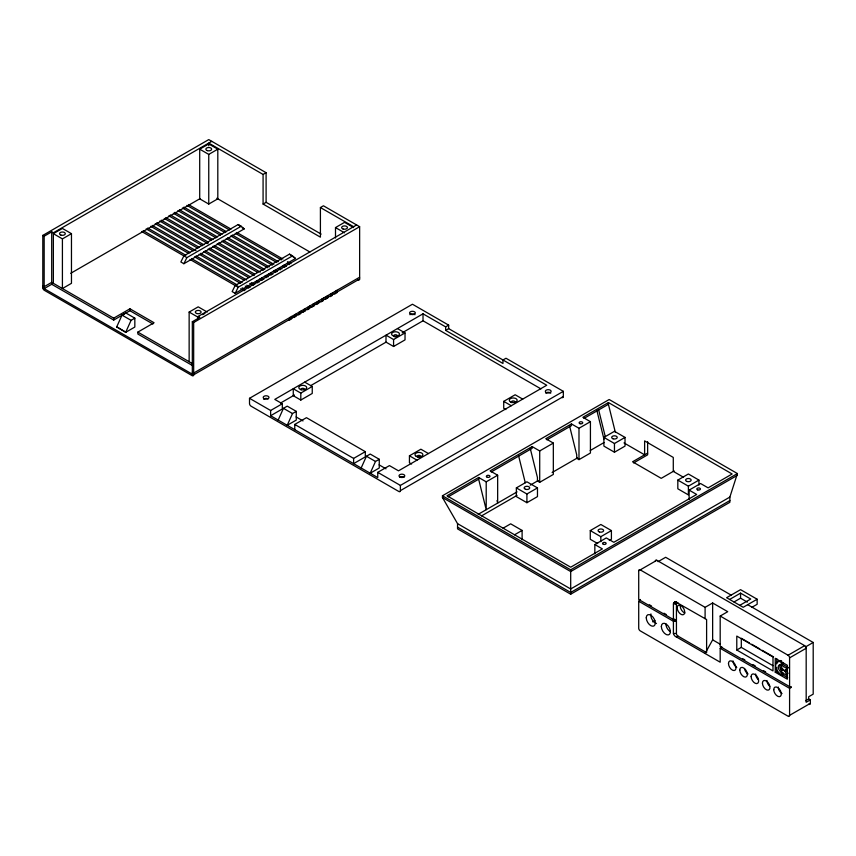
<?xml version="1.0" encoding="UTF-8"?>
<svg xmlns="http://www.w3.org/2000/svg" width="856" height="856" viewBox="0 0 856 856"><rect width="100%" height="100%" fill="white"/><g stroke="black" fill="none" stroke-linecap="round" stroke-linejoin="round"><path stroke-width="1.28" d="M782.78 672.367L782.78 674.4L781.271 675.266A8.004 4.622 60 0 1 775.611 665.465A8.004 4.622 60 0 1 781.271 662.202L781.271 668.515L785.038 670.697L787.809 668.375M808.674 704.156L808.824 704.242A2.129 1.23 60 0 0 810.332 703.375L810.332 699.887L806.181 702.284L806.181 648.27A2.129 1.23 60 0 0 804.672 645.659L656.809 560.295L638.715 570.749L638.715 599.5L676.433 621.274L676.433 633.472A2.129 1.23 60 0 0 677.941 636.083L706.607 652.636L706.607 619.53L675.823 601.982L674.282 602.389L673.415 603.855L673.415 619.53L676.433 620.386L676.433 603.855L676.722 602.999L677.941 602.977M729.868 497.079L737.412 473.561L609.172 399.517L442.456 495.774L442.456 497.507L457.543 523.647L457.543 528.869L570.695 594.203L729.868 502.301L729.868 497.079L570.695 588.971L457.543 523.647M116.726 326.874L122.012 315.115L125.779 312.943L134.831 318.165L134.831 327.046L125.779 332.278L116.726 326.874L125.779 332.278M125.779 332.107L131.064 320.347L134.831 318.165M278.168 420.082L283.443 408.323L287.22 406.14L296.272 411.372L296.272 420.082L287.22 425.304L292.495 413.544L296.272 411.372M361.157 467.997L366.443 456.237L370.209 454.055L379.262 459.287L379.262 467.997L370.209 473.218L375.495 461.459L379.262 459.287M183.869 263.723L186.886 257.624L241.199 226.273L244.217 228.884L183.869 263.723L180.851 261.979L183.869 255.88L238.182 224.529L241.199 226.273M235.165 293.341L238.182 287.242L292.495 255.88L295.513 258.501L235.165 293.341L232.147 291.596L235.165 285.497L289.478 254.146L292.495 255.88M705.098 653.503L712.641 639.849L712.641 602.977L705.098 607.332L640.224 569.882A2.129 1.23 60 0 0 638.715 570.749M785.038 670.697L786.932 668.515L781.271 665.251A4.269 2.461 60 0 0 778.254 666.995A4.269 2.461 60 0 0 781.271 672.217L786.932 675.48L785.038 671.125L781.271 668.953L782.78 668.076M358.129 279.837A2.129 1.23 60 0 0 359.638 278.97L359.638 226.701L193.67 322.519L193.67 374.789A2.129 1.23 60 0 1 192.161 375.656L44.309 290.291A2.129 1.23 60 0 1 42.8 287.68L42.8 235.411L208.757 139.592L266.098 172.698L266.098 202.316L321.128 234.095M42.8 235.411L44.159 236.203L51.702 231.848L53.361 232.8L211.774 141.336M199.705 149.179L208.757 143.947L217.809 149.179L217.809 198.827L208.757 204.06L199.705 198.827L199.705 149.179L208.757 154.401L217.809 149.179M62.413 238.899L71.465 233.667L71.465 283.325L62.413 288.547L62.413 238.899L53.361 233.667L62.413 228.445L71.465 233.667M44.159 236.203L44.159 288.632L51.702 284.278L113.709 320.08L129.93 310.717L152.924 323.996M70.706 273.31L200.218 198.539M208.757 145.745L208.757 143.08L263.081 174.442L266.098 172.698M263.081 174.442L263.081 204.06L266.098 202.316M42.8 285.936L44.159 286.717L51.702 282.362L113.709 318.165L129.93 308.802L154.069 322.744L137.848 332.107L137.848 334.022L192.975 365.844M263.081 204.06L320.411 237.155L320.411 207.537L323.429 205.793L359.638 226.701M189.144 361.724L189.144 312.065L198.196 306.844L207.248 312.065M335.499 238.032L335.499 227.578L344.551 222.346L353.603 227.578M198.196 319.085L198.196 316.42L356.62 224.957M202.722 314.676L204.991 313.371M44.159 288.632L192.322 374.179L192.322 321.738L199.865 317.383L198.196 316.42M359.638 277.226L193.67 373.045L192.322 372.264M193.317 374.992L290.238 319.042A2.129 1.23 60 0 0 291.746 318.165L294.764 316.42A2.129 1.23 60 0 0 296.272 315.554L299.29 313.81A2.129 1.23 60 0 0 300.798 312.943L300.798 311.199M300.296 313.232L308.342 308.588A2.129 1.23 60 0 0 309.851 307.711L312.868 305.966A2.129 1.23 60 0 0 314.377 305.1L317.394 303.356A2.129 1.23 60 0 0 318.903 302.489L335.499 292.902A2.129 1.23 60 0 0 337.007 292.035L359.638 278.97M249.513 398.308L412.453 304.233L448.662 325.141L448.662 328.629L445.644 330.373L445.644 326.885L423.014 313.82L274.787 399.399L282.32 403.754L282.32 408.975L270.624 415.727L270.624 410.495L249.513 398.308L249.513 403.54A2.129 1.23 60 0 0 251.022 406.151L398.875 491.515A2.129 1.23 60 0 0 400.383 490.649L563.334 396.574L563.334 391.342L505.992 358.247L502.975 359.98L502.975 363.468L445.644 330.373M280.575 403.026L294.464 395.001M310.685 385.639L385.96 342.186L386.035 335.167L393.578 339.522L405.027 332.92L405.027 339.885L393.578 346.487L386.035 342.132M402.17 332.824L423.014 320.786L540.949 388.881M270.624 410.495L282.32 403.754M300.809 393.086L312.247 386.473L312.247 393.45L300.809 400.052L293.266 395.697L293.266 388.731L300.809 393.086L300.809 400.052M445.644 326.885L448.662 325.141M294.764 429.659L294.764 424.437L306.459 417.685L365.309 451.668L365.309 456.89L353.614 463.642L353.614 458.409L365.309 451.668M270.624 415.727L377.753 477.573L377.753 472.351L389.448 465.6L398.5 470.832L546.738 385.243L448.662 328.629M411.597 464.016L409.435 462.775L409.435 455.799L420.885 449.197L428.428 453.552M505.875 409.585L503.724 408.333L503.724 401.368L515.162 394.766L522.706 399.121M377.753 472.351L400.383 485.416L563.334 391.342M443.215 497.079L442.456 497.507L570.695 571.551L737.412 475.305M497.026 500.557L497.657 503.103L497.657 475.23L486.208 481.832L478.665 477.477L446.982 495.774L570.695 567.196L602.389 548.91L594.845 544.544L594.845 553.843M530.217 448.298L537.44 477.52L537.44 480.997L539.708 482.303L553.329 474.438L553.329 443.076L539.708 450.952L532.165 446.597L490.114 470.875L497.657 475.23M569.486 425.625L576.719 454.836L576.719 458.324L578.988 459.629L590.426 453.027L590.426 421.666L578.988 428.268L571.444 423.913L545.786 438.721L553.329 443.076M689.123 499.412L689.123 490.114L700.561 483.512L708.105 487.867L732.137 473.989L608.423 402.566L582.883 417.311L590.426 421.666M448.116 496.855L478.665 479.221L478.665 477.477M491.258 471.956L532.165 448.33L532.165 446.597M546.909 439.824L571.444 425.657L571.444 423.913M584.006 418.402L608.423 404.31L608.423 402.566M516.35 487.899L526.911 481.8L537.472 487.899L537.472 496.608L526.911 502.707L516.35 496.608L516.35 487.899L526.911 493.998L537.472 487.899M603.897 437.405L614.458 431.306L625.019 437.405L625.019 446.115L614.458 452.214L603.897 446.115L603.897 437.405L614.458 443.504L625.019 437.405M478.162 514.349L517.088 491.879M530.206 485.181L538.285 480.516M552.12 472.523L577.5 457.874M590.191 450.545L604.026 442.552M481.543 515.89L517.056 495.378M503.114 528.184L510.668 523.829L522.106 530.431L522.106 539.719M647.639 453.081L632.552 461.791L661.217 478.344L674.154 470.875M633.633 462.914L647.639 454.825L647.639 441.685M514.563 534.786L522.106 530.431M597.67 543.56L590.276 539.291L590.276 530.581L600.837 524.482L611.409 530.581L611.409 539.291L609.29 540.51M677.824 480.088L688.385 486.187L688.385 494.896L677.824 488.797L677.824 480.088L688.385 473.989L698.945 480.088L698.945 485.074M590.276 530.581L600.837 536.68L611.409 530.581M688.385 486.187L698.945 480.088M594.845 544.544L606.283 537.942L613.827 542.297L696.666 494.468L689.123 490.114M442.456 495.774L570.695 569.807L737.412 473.561M729.868 500.557L570.695 592.459L457.543 527.125M658.05 561.675L665.647 557.288L731.12 595.102M638.715 601.244L673.415 621.274L673.415 633.472A3.371 1.947 60 0 0 676.433 636.95L720.185 662.212L720.185 648.281L789.585 688.342L789.585 715.348A2.129 1.23 60 0 1 788.076 716.215L640.224 630.851A2.129 1.23 60 0 1 638.715 628.24L638.715 601.244L640.224 600.366L640.224 599.478M652.743 621.884L654.904 620.632M729.612 599.457L740.558 593.133L750.733 599.018L739.798 605.331M733.988 601.982L740.558 598.194L747.342 602.11M676.433 636.95L677.941 636.083M720.185 616.042L788.076 655.247A2.129 1.23 60 0 1 789.585 657.857L789.585 686.598L791.094 686.598L791.094 687.475L720.185 646.537L720.185 616.042L727.728 611.687L712.641 602.977M757.153 599.232L743.19 607.289L726.594 597.713L740.558 589.656L757.153 599.232L757.153 604.283L751.782 607.385M720.185 648.281L721.694 647.404L721.694 646.537M736.781 650.014L772.989 670.922L772.989 656.991L736.781 636.083L736.781 650.014L741.307 647.404L772.989 665.701M788.076 655.247L804.672 645.659M805.614 646.869L813.2 642.482L813.2 694.141L808.674 696.752L808.674 698.924L810.332 699.887M789.585 657.857L806.181 648.27M781.271 665.251L782.78 664.374L782.78 662.351M775.258 672.228L787.327 679.204L787.327 665.262L775.258 658.296L775.258 672.228L776.767 671.361L778.96 672.623M785.038 671.125L786.546 670.259L787.969 673.522M789.585 688.342L791.094 687.475M805.56 700.722L808.674 698.924M789.232 715.552L810.332 703.375M673.415 603.855L676.433 603.855L673.907 602.774L677.053 602.806L675.823 601.982L677.706 602.892L676.433 602.11M673.415 621.274L676.433 621.274M673.415 633.472L676.433 633.472M676.722 602.999L673.907 602.774L676.508 603.352M674.282 602.389L677.053 602.806L675.256 601.993M673.608 603.266L676.433 603.855M674.507 602.26L677.053 602.806L674.86 602.089M674.731 602.132L677.053 602.806M320.411 207.537L353.603 226.701M335.499 227.578L344.551 232.8M216.803 198.25L309.915 252.006M623.992 442.916L644.622 454.825L644.622 440.894L673.287 457.436L673.287 471.378L683.548 477.306M242.205 227.717L244.217 228.884M295.513 258.501L289.478 254.146M188.438 204.52L231.045 229.119M236.802 232.447L282.876 259.036M287.477 261.701L290.933 263.691M186.929 205.387L229.536 229.986M235.293 233.314L281.367 259.914M287.124 263.231L289.424 264.568M397.484 328.565L405.027 332.92M183.912 207.131L226.519 231.73M232.276 235.058L278.35 261.658M284.106 264.975L286.407 266.312M182.403 207.997L225.01 232.597M230.767 235.924L276.841 262.524M282.598 265.852L284.898 267.179M179.386 209.741L221.993 234.341M227.75 237.668L273.824 264.269M279.58 267.586L281.881 268.923M177.877 210.608L220.484 235.218M226.241 238.535L272.315 265.135M278.072 268.463L280.372 269.79M503.724 401.368L511.267 405.723M174.859 212.352L217.467 236.962M223.223 240.279L269.298 266.879M275.054 270.207L277.355 271.534M173.351 213.23L215.958 237.829M221.715 241.157L267.789 267.746M273.546 271.074L275.846 272.401M170.333 214.963L212.941 239.573M218.697 242.89L264.772 269.49M270.528 272.818L272.829 274.145M168.825 215.84L211.432 240.44M217.189 243.767L263.263 270.368M269.019 273.685L271.32 275.022M165.807 217.585L208.415 242.184M214.171 245.512L260.245 272.101M266.002 275.429L268.303 276.755M164.299 218.451L208.061 243.725M212.663 246.378L257.581 272.315M264.493 276.306L266.794 277.633M161.281 220.195L203.889 244.795M209.645 248.122L254.564 274.059M261.476 278.04L263.776 279.377M159.772 221.062L202.38 245.672M208.136 248.989L254.211 275.589M259.967 278.917L262.268 280.244M156.755 222.806L199.362 247.405M205.119 250.733L250.038 276.67M256.95 280.661L259.25 281.988M155.246 223.684L197.854 248.283M203.61 251.611L248.529 277.537M255.441 281.528L257.742 282.855M152.229 225.417L195.992 250.69M200.593 253.344L246.667 279.944M251.268 282.608L254.724 284.599M150.72 226.294L193.328 250.894M199.084 254.221L244.003 280.147M249.759 283.475L253.216 285.476M147.703 228.038L190.31 252.638M196.067 255.965L242.141 282.555M246.742 285.219L250.198 287.209M146.194 228.905L188.802 253.504M194.558 256.832L240.632 283.432M245.233 286.086L248.689 288.087M143.177 230.649L185.784 255.249M191.541 258.576L237.615 285.176M242.216 287.83L245.672 289.831M141.668 231.516L186.886 257.624M190.032 259.443L238.182 287.242M240.707 288.707L244.163 290.698M747.716 604.678L813.2 642.482M189.144 312.065L198.196 317.298M304.704 382.118L312.247 386.473M741.35 638.287L749.417 642.942M751.718 644.268L759.786 648.923M762.086 650.26L773.61 656.905M192.322 321.738L193.67 322.519M788.44 667.648L782.78 664.374A4.269 2.461 60 0 0 782.149 664.096M409.435 455.799L416.979 460.154M781.154 673.897L787.734 677.695M712.641 639.849L720.185 644.204M649.276 604.711L651.534 606.016M663.989 613.206L666.246 614.512M674.164 619.081L676.433 620.386M742.516 658.553L744.827 659.89M752.927 664.566L755.238 665.904M763.338 670.58L765.649 671.907M122.012 315.115L131.064 320.347M283.443 408.323L292.495 413.544M366.443 456.237L375.495 461.459M296.112 416.936L303.003 420.917M379.101 464.851L386.002 468.831M137.848 332.107L192.975 363.928M294.764 424.437L353.614 458.409M42.8 287.68L44.159 288.461M192.322 373.997L193.67 374.789M238.182 224.529L240.194 226.273M608.423 404.31L615.336 432.259M598.665 409.938L605.267 436.614M596.718 409.906L603.951 439.117M518.683 456.12L525.284 482.795M478.665 479.221L486.208 509.705L486.208 481.832M781.271 668.953L781.271 675.266M776.767 658.692L776.767 663.753M776.767 667.562L776.767 671.361M741.307 638.533L741.307 647.404M740.558 593.133L740.558 598.194M705.098 607.332L705.098 618.663M614.458 443.504L614.458 452.214M600.837 536.68L600.837 541.655M578.988 428.268L578.988 459.629M570.695 569.807L570.695 594.203M539.708 450.952L539.708 482.303M526.911 493.998L526.911 502.707M423.014 313.82L423.014 320.786M400.383 485.416L400.383 490.649M393.578 339.522L393.578 346.487M337.007 290.291L337.007 292.035M335.499 291.158L335.499 292.902A2.129 1.23 60 0 1 334.45 293.961M332.481 292.902L332.481 294.646A2.129 1.23 60 0 1 330.972 295.523A2.129 1.23 60 0 1 329.924 296.572M330.972 293.779L330.972 295.523M327.955 295.523L327.955 297.257A2.129 1.23 60 0 1 326.446 298.134A2.129 1.23 60 0 1 325.398 299.183M326.446 296.39L326.446 298.134M323.429 298.134L323.429 299.878A2.129 1.23 60 0 1 321.92 300.745A2.129 1.23 60 0 1 320.411 301.612M321.92 299.001L321.92 300.745M318.903 300.745L318.903 302.489M317.394 301.612L317.394 303.356A2.129 1.23 60 0 1 315.885 304.233M314.377 303.356L314.377 305.1M312.868 304.233L312.868 305.966A2.129 1.23 60 0 1 311.359 306.844M309.851 305.966L309.851 307.711M308.342 306.844L308.342 308.588A2.129 1.23 60 0 1 306.833 309.455M305.325 308.588L305.325 310.321A2.129 1.23 60 0 1 303.816 311.199A2.129 1.23 60 0 1 302.307 312.065M303.816 309.455L303.816 311.199M299.29 312.065L299.29 313.81A2.129 1.23 60 0 1 297.781 314.676M296.272 313.81L296.272 315.554M294.764 314.676L294.764 316.42A2.129 1.23 60 0 1 293.255 317.298M291.746 316.42L291.746 318.165M290.238 317.298L290.238 319.042A2.129 1.23 60 0 1 288.729 319.909M208.757 154.401L208.757 204.06M129.93 308.802L129.93 310.717M113.709 318.165L113.709 320.08M53.361 232.8L53.361 283.325M51.702 231.848L51.702 284.278M563.334 396.574A2.129 1.23 60 0 1 561.825 397.441M263.616 399.217A2.878 1.659 0 0 1 268.142 398.875M409.96 314.73A2.878 1.659 0 0 1 414.946 314.73M399.859 477.274A2.878 1.659 0 0 1 403.936 477.274M545.743 393.129A2.878 1.659 0 0 1 550.74 393.129M511.931 402.727A1.808 1.049 0 0 1 511.931 401.239A1.808 1.049 0 0 1 514.499 401.239A1.808 1.049 0 0 1 514.499 402.727M301.184 389.865A1.808 1.049 0 0 1 302.757 388.303A1.808 1.049 0 0 1 304.329 389.865M655.3 561.162A2.129 1.23 60 0 1 656.809 560.295M684.95 612.982A5.339 3.082 60 0 1 680.338 604.978M656.477 623.51A6.399 3.692 60 0 1 650.935 613.913M670.398 631.728A6.399 3.692 60 0 1 665.872 623.885M782.149 670.911A4.269 2.461 60 0 1 780.169 664.609M777.398 662.737A8.004 4.622 60 0 1 779.452 660.661M780.479 660.565A8.004 4.622 60 0 1 781.603 660.789M782.042 693.574A5.339 3.082 60 0 1 778.275 687.036M769.747 686.33A5.339 3.082 60 0 1 766.955 680.509M758.437 679.792A5.339 3.082 60 0 1 755.645 673.972M736.77 667.434A5.339 3.082 60 0 1 733.004 660.896M748.101 673.972A5.339 3.082 60 0 1 744.453 668.643M264.665 398.885A2.878 1.659 0 0 0 268.987 397.441A2.878 1.659 0 0 0 264.665 395.996A2.878 1.659 0 0 0 264.665 398.885M411.019 314.387A2.878 1.659 0 0 0 415.331 312.943A2.878 1.659 0 0 0 411.019 311.509A2.878 1.659 0 0 0 411.019 314.387M400.458 477.274A2.878 1.659 0 0 0 404.77 475.84A2.878 1.659 0 0 0 400.458 474.395A2.878 1.659 0 0 0 400.458 477.274M546.802 392.786A2.878 1.659 0 0 0 551.125 391.342A2.878 1.659 0 0 0 546.802 389.897A2.878 1.659 0 0 0 546.802 392.786M416.144 456.291A3.948 2.279 0 0 0 422.746 455.264A3.948 2.279 0 0 0 417.91 452.471A3.948 2.279 0 0 0 416.144 456.291M417.653 457.158A1.808 1.049 0 0 0 420.681 456.687A1.808 1.049 0 0 0 418.466 455.403A1.808 1.049 0 0 0 417.653 457.158M510.422 401.849A3.948 2.279 0 0 0 517.024 400.833A3.948 2.279 0 0 0 512.188 398.04A3.948 2.279 0 0 0 510.422 401.849M300.788 389.576A3.948 2.279 0 0 0 306.705 387.608A3.948 2.279 0 0 0 300.788 385.628A3.948 2.279 0 0 0 300.788 389.576M393.557 336.012A3.948 2.279 0 0 0 399.474 334.043A3.948 2.279 0 0 0 393.557 332.064A3.948 2.279 0 0 0 393.557 336.012M394.252 336.526A1.808 1.049 0 0 0 397.28 336.055A1.808 1.049 0 0 0 395.065 334.771A1.808 1.049 0 0 0 394.252 336.526M646.259 617.786A6.399 3.692 60 0 0 653.042 626.239A6.399 3.692 60 0 0 653.042 617.187A6.399 3.692 60 0 0 646.259 617.786M661.346 626.496A6.399 3.692 60 0 0 668.129 634.949A6.399 3.692 60 0 0 668.129 625.897A6.399 3.692 60 0 0 661.346 626.496M677.182 607.771A5.339 3.082 60 0 0 682.842 614.811A5.339 3.082 60 0 0 682.842 607.268A5.339 3.082 60 0 0 677.182 607.771M728.477 663.518A5.339 3.082 60 0 0 734.127 670.548A5.339 3.082 60 0 0 734.127 663.004A5.339 3.082 60 0 0 728.477 663.518M739.798 670.055A5.339 3.082 60 0 0 745.458 677.096A5.339 3.082 60 0 0 745.458 669.553A5.339 3.082 60 0 0 739.798 670.055M751.119 676.582A5.339 3.082 60 0 0 756.768 683.623A5.339 3.082 60 0 0 756.768 676.08A5.339 3.082 60 0 0 751.119 676.582M762.428 683.12A5.339 3.082 60 0 0 768.089 690.161A5.339 3.082 60 0 0 768.089 682.617A5.339 3.082 60 0 0 762.428 683.12M773.749 689.647A5.339 3.082 60 0 0 779.409 696.688A5.339 3.082 60 0 0 779.409 689.144A5.339 3.082 60 0 0 773.749 689.647M196.762 313.51A2.878 1.659 0 0 0 201.085 312.065A2.878 1.659 0 0 0 196.762 310.632A2.878 1.659 0 0 0 196.762 313.51M60.969 235.111A2.878 1.659 0 0 0 65.291 233.667A2.878 1.659 0 0 0 60.969 232.233A2.878 1.659 0 0 0 60.969 235.111M343.106 229.012A2.878 1.659 0 0 0 347.429 227.578A2.878 1.659 0 0 0 343.106 226.134A2.878 1.659 0 0 0 343.106 229.012M207.323 150.624A2.878 1.659 0 0 0 211.646 149.179A2.878 1.659 0 0 0 207.323 147.735A2.878 1.659 0 0 0 207.323 150.624M487.257 477.263A1.808 1.049 0 0 0 489.974 476.353A1.808 1.049 0 0 0 487.257 475.444A1.808 1.049 0 0 0 487.257 477.263M580.026 423.699A1.808 1.049 0 0 0 582.743 422.789A1.808 1.049 0 0 0 580.026 421.88A1.808 1.049 0 0 0 580.026 423.699M697.704 489.9A1.808 1.049 0 0 0 700.433 488.99A1.808 1.049 0 0 0 697.704 488.081A1.808 1.049 0 0 0 697.704 489.9M603.427 544.33A1.808 1.049 0 0 0 606.144 543.421A1.808 1.049 0 0 0 603.427 542.522A1.808 1.049 0 0 0 603.427 544.33M613.067 438.796A2.771 1.605 0 0 0 617.23 437.405A2.771 1.605 0 0 0 613.067 436.025A2.771 1.605 0 0 0 613.067 438.796M686.994 481.479A2.771 1.605 0 0 0 691.156 480.088A2.771 1.605 0 0 0 686.994 478.707A2.771 1.605 0 0 0 686.994 481.479M599.457 531.972A2.771 1.605 0 0 0 603.619 530.581A2.771 1.605 0 0 0 599.457 529.19A2.771 1.605 0 0 0 599.457 531.972M525.53 489.29A2.771 1.605 0 0 0 529.693 487.899A2.771 1.605 0 0 0 525.53 486.508A2.771 1.605 0 0 0 525.53 489.29"/></g></svg>
